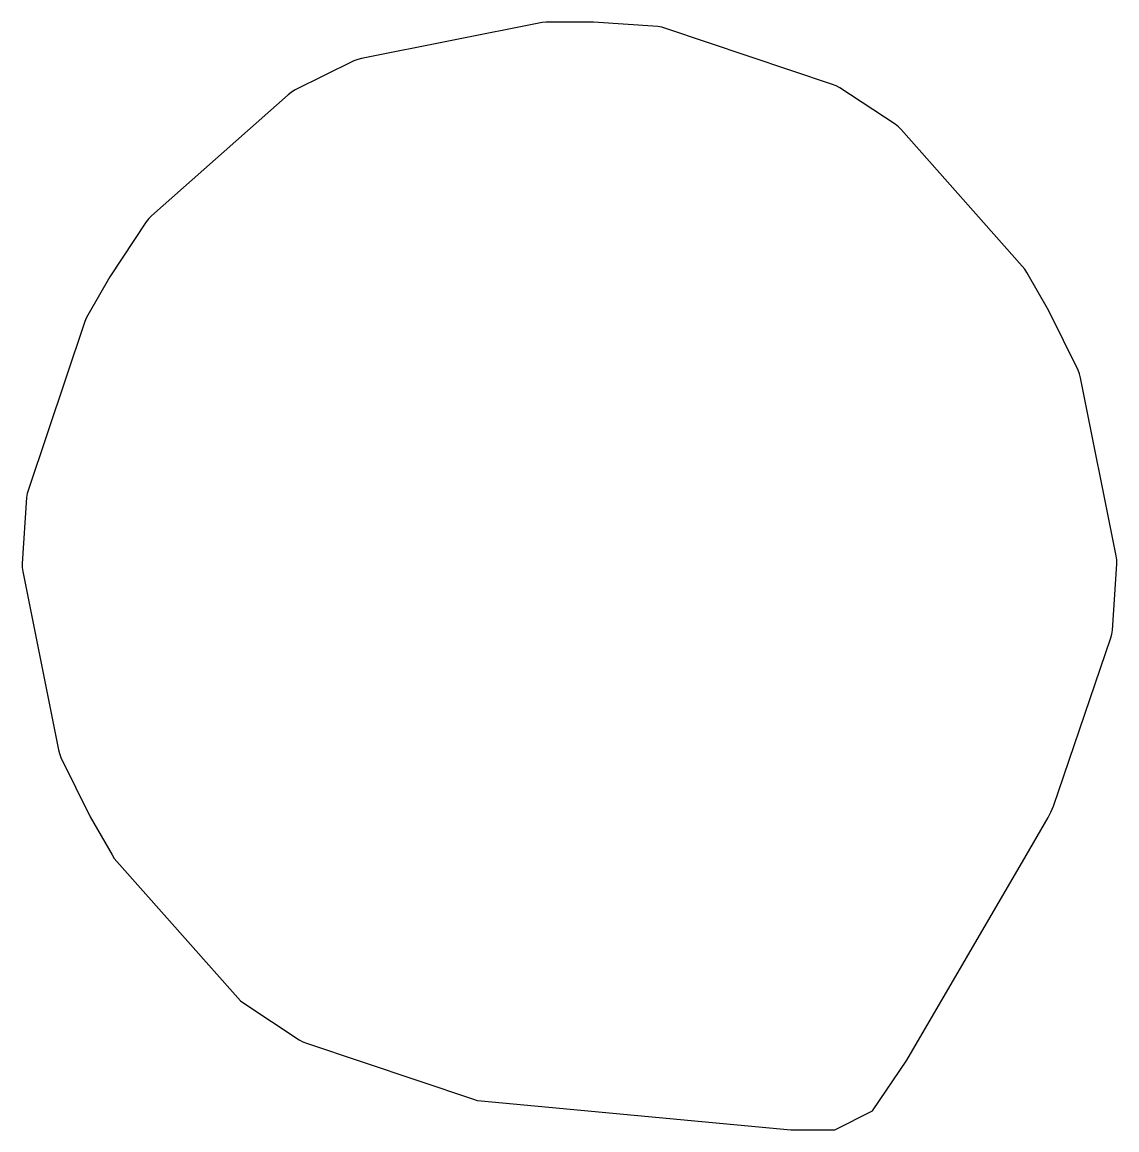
# Model space of a CAD drawing. Header units: metres. Extents: x -43.7 to 3.5, y 5.3 to 53.1.
import ezdxf

# ---------------------------------------------------------------- set-up
doc = ezdxf.new("R2010")
doc.units = ezdxf.units.M

msp = doc.modelspace()

# ---------------------------------------------------------------- linework, layer by layer
for p, q in [((-21.2956, 53.0881), (-29.0848, 51.529)), ((-21.1308, 53.102), (-21.2956, 53.0881)), ((-19.2308, 53.102), (-21.1308, 53.102)), ((-19.0699, 53.0954), (-19.2308, 53.102)), ((-16.2966, 52.9128), (-19.0699, 53.0954)), ((-16.1216, 52.8868), (-16.2966, 52.9128)), ((-15.9565, 52.8343), (-16.1216, 52.8868)), ((-8.75279, 50.4172), (-15.9565, 52.8343)), ((-29.4171, 51.4264), (-31.9775, 50.163)), ((-29.2535, 51.4917), (-29.4171, 51.4264)), ((-29.0848, 51.529), (-29.2535, 51.4917)), ((-8.58931, 50.3589), (-8.75279, 50.4172)), ((-8.4342, 50.2736), (-8.58931, 50.3589)), ((-6.0414, 48.6983), (-8.4342, 50.2736)), ((-32.262, 49.9602), (-38.1519, 44.7359)), ((-32.1295, 50.0721), (-32.262, 49.9602)), ((-31.9775, 50.163), (-32.1295, 50.0721)), ((-5.90187, 48.5895), (-6.0414, 48.6983)), ((-5.78404, 48.4622), (-5.90187, 48.5895)), ((-0.566833, 42.5732), (-5.78404, 48.4622)), ((-38.3853, 44.4823), (-39.9605, 42.1028)), ((-38.2777, 44.6198), (-38.3853, 44.4823)), ((-38.1519, 44.7359), (-38.2777, 44.6198)), ((-0.454926, 42.4407), (-0.566833, 42.5732)), ((-39.9605, 42.1028), (-40.9105, 40.4574)), ((-0.364212, 42.2887), (-0.454926, 42.4407)), ((0.58577, 40.6433), (-0.364212, 42.2887)), ((1.84935, 38.0829), (0.58577, 40.6433)), ((-40.9967, 40.3023), (-41.0556, 40.1384)), ((-40.9105, 40.4574), (-40.9967, 40.3023)), ((-41.0556, 40.1384), (-43.4733, 32.9249)), ((1.91446, 37.9193), (1.84935, 38.0829)), ((1.95195, 37.7508), (1.91446, 37.9193)), ((3.49031, 30.0606), (1.95195, 37.7508)), ((-43.5514, 32.585), (-43.7408, 29.733)), ((-43.5258, 32.7598), (-43.5514, 32.585)), ((-43.4733, 32.9249), (-43.5258, 32.7598)), ((-43.7408, 29.733), (-43.738, 29.5569)), ((3.33575, 26.8623), (3.52333, 29.7144)), ((3.52054, 29.8907), (3.49031, 30.0606)), ((3.52333, 29.7144), (3.52054, 29.8907)), ((-43.738, 29.5569), (-43.7078, 29.3867)), ((-43.7078, 29.3867), (-42.1677, 21.6967)), ((3.30977, 26.6874), (3.33575, 26.8623)), ((0.783585, 19.2581), (3.25726, 26.5222)), ((3.25726, 26.5222), (3.30977, 26.6874)), ((-42.1677, 21.6967), (-42.1303, 21.5281)), ((-42.1303, 21.5281), (-42.0651, 21.3646)), ((-42.0651, 21.3646), (-40.8015, 18.804)), ((0.677826, 18.9994), (0.783585, 19.2581)), ((-40.8015, 18.804), (-39.8515, 17.1586)), ((-0.386475, 17.1254), (0.563507, 18.7708)), ((0.563507, 18.7708), (0.677826, 18.9994)), ((-39.8515, 17.1586), (-39.7608, 17.0068)), ((-39.7608, 17.0068), (-39.6489, 16.8742)), ((-39.6489, 16.8742), (-34.4329, 10.9854)), ((-5.55005, 8.29927), (-0.386475, 17.1254)), ((-34.4329, 10.9854), (-34.3154, 10.858)), ((-34.3154, 10.858), (-34.176, 10.7491)), ((-34.176, 10.7491), (-31.7832, 9.17395)), ((-31.7832, 9.17395), (-31.6281, 9.08842)), ((-31.6281, 9.08842), (-31.4647, 9.03033)), ((-31.4647, 9.03033), (-24.2593, 6.61324)), ((-7.02905, 6.10353), (-5.55005, 8.29927)), ((-24.2593, 6.61324), (-24.0942, 6.56053)), ((-24.0942, 6.56053), (-23.9192, 6.53473)), ((-23.9192, 6.53473), (-10.5518, 5.28658)), ((-8.65184, 5.28658), (-7.02905, 6.10353)), ((-10.5518, 5.28658), (-8.65184, 5.28658))]:
    msp.add_line(p, q)

doc.saveas('drawing.dxf')
